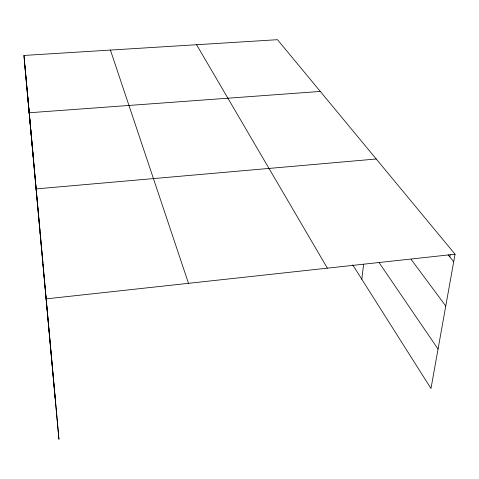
<?xml version="1.0" encoding="UTF-8"?>
<svg xmlns="http://www.w3.org/2000/svg" width="479" height="479" viewBox="0 0 479 479"><rect width="100%" height="100%" fill="white"/><g stroke="black" fill="none" stroke-linecap="round" stroke-linejoin="round"><path stroke-width="0.72" d="M361.807 279.251L363.621 264.157M449.817 256.906L450.176 254.882M45.876 295.639L58.935 439.309L23.95 55.45L277.473 39.691L455.05 254.217L430.98 388.511L352.73 264.905M46.014 298.89L455.05 254.217M36.045 188.912L376.237 159.004M29.141 112.763L320.313 91.441M448.116 254.816L453.709 261.684M411.162 259.426L445.763 306.021M379.105 262.642L438.051 349.071M196.576 44.721L327.367 268.162M110.421 50.079L188.498 283.329M23.95 55.45L30.422 125.911M30.89 130.995L30.482 126.564L30.878 131.354M31.291 135.401L30.955 131.731L32.327 147.269M31.494 137.593L31.83 141.233M31.961 142.688L32.823 152.071M32.889 152.789L33.285 157.082M24.872 65.623L38.069 209.91M38.182 211.005L38.571 215.37M38.637 216.053L39.05 220.544M39.134 221.478L39.506 225.519M39.619 226.795L39.973 230.656M40.086 231.95L40.386 235.225M40.565 237.213L40.931 241.218M41.056 242.572L41.428 246.661M41.613 248.727L41.93 252.205M42.056 253.619L42.38 257.163M42.577 259.301L42.841 262.199M43.038 264.384L43.373 268.066M43.577 270.294L43.805 272.796M43.972 274.689L44.26 277.862M44.439 279.79L44.792 283.67M44.966 285.628L45.265 288.927M45.391 290.256L45.691 293.603M27.483 93.902L28.01 99.698M28.075 100.428L28.477 104.901M28.53 105.464L29.92 120.738M29.973 121.349L30.422 126.294M32.386 147.957L41.901 252.81M41.996 253.361L44.319 279.473M44.427 280.083L55.163 398.289"/></g></svg>
